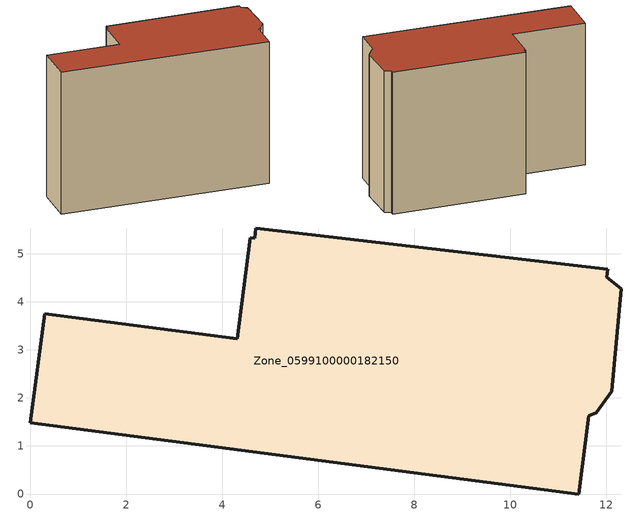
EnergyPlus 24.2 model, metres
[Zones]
Zone_0599100000182150
 floor ground (C_G): 4.67,5.32 4.7,5.54 12.03,4.68 12.01,4.51 12.31,4.28 12.11,2.15 11.79,1.7 11.63,1.63 11.42,0 0,1.48 0.3,3.75 4.31,3.23 4.58,5.34 z2.53
 wall outside (C_F): 0.3,3.75 0,1.48 11.42,0 11.63,1.63 11.79,1.7 12.11,2.15 12.31,4.28 12.01,4.51 12.03,4.68 4.7,5.54 4.67,5.32 4.58,5.34 4.31,3.23 0.3,3.75 z2.53:10.66
 roof outside (C_R): 12.11,2.15 12.31,4.28 12.01,4.51 12.03,4.68 4.7,5.54 4.67,5.32 4.58,5.34 4.31,3.23 0.3,3.75 0,1.48 11.42,0 11.63,1.63 11.79,1.7 z10.66
[BUILDING]
Pand.0599100000182150: North Axis=0; Terrain=City; Loads Convergence Tolerance Value=0.04; Temperature Convergence Tolerance Value=0.4; Solar Distribution=FullExterior; Maximum Number of Warmup Days=25; Minimum Number of Warmup Days=1
[Site:Location]
Rotterdam.The.Hague.AP_ZH_NLD Design_Conditions: Latitude=51.96; Longitude=4.45; Time Zone=1; Elevation=-4.5
[SITE:GROUNDTEMPERATURE:BUILDINGSURFACE]
18, 18, 18, 18, 18, 18, 18, 18, 18, 18, 18, 18
[MATERIAL] Thermal Absorptance=0.9; Solar Absorptance=0.7; Visible Absorptance=0.7
Name | Roughness | Thickness | Conductivity | Density | Specific Heat
G.TI.1946 | MediumSmooth | 0.15 | 1 | 540 | 1210
F.TI.1946 | Rough | 0.3 | 0.857143 | 1920 | 840
R.TI.1946 | MediumRough | 0.2 | 0.1 | 1500 | 1000
[CONSTRUCTION]
C_G: G.TI.1946
C_F: F.TI.1946
C_R: R.TI.1946
[ZONE]
Zone_0599100000182150: Type=1; Multiplier=1; Ceiling Height=Autocalculate; Volume=Autocalculate; Floor Area=autocalculate; Part of Total Floor Area=Yes
[ZONEINFILTRATION:DESIGNFLOWRATE]
Infil_Zone_0599100000182150: Zone or ZoneList or Space or SpaceList=Zone_0599100000182150; Schedule=AlwaysOn; Design Flow Rate Calculation Method=Flow/Area; Flow Rate per Floor Area=0.003; Constant Term Coefficient=1; Temperature Term Coefficient=0; Velocity Term Coefficient=0; Velocity Squared Term Coefficient=0
[HVACTEMPLATE:ZONE:IDEALLOADSAIRSYSTEM]
Zone_0599100000182150: Maximum Heating Supply Air Temperature=50; Minimum Cooling Supply Air Temperature=13; Maximum Heating Supply Air Humidity Ratio=0.0156; Minimum Cooling Supply Air Humidity Ratio=0.0077; Heating Limit=NoLimit; Cooling Limit=NoLimit; Dehumidification Control Type=ConstantSensibleHeatRatio; Cooling Sensible Heat Ratio=0.7; Dehumidification Setpoint=60; Humidification Control Type=None; Humidification Setpoint=30; Outdoor Air Method=None; Outdoor Air Flow Rate per Person=0.00944; Outdoor Air Flow Rate per Zone Floor Area=0; Outdoor Air Flow Rate per Zone=0; Demand Controlled Ventilation Type=None; Outdoor Air Economizer Type=NoEconomizer; Heat Recovery Type=None; Sensible Heat Recovery Effectiveness=0.7; Latent Heat Recovery Effectiveness=0.65
[ZONECONTROL:THERMOSTAT]
ThermostatControl_Zone_0599100000182150: Zone or ZoneList=Zone_0599100000182150; Control Type Schedule=DualSetpointControlType; Control 1=Thermostat_Zone_0599100000182150; Temperature Difference Between Cutout And Setpoint=0
[THERMOSTATSETPOINT:DUALSETPOINT]
Thermostat_Zone_0599100000182150: Heating Setpoint Temperature Schedule=HeatingSetpoint_Zone_0599100000182150; Cooling Setpoint Temperature Schedule=CoolingSetpoint_Zone_0599100000182150
[SCHEDULE:COMPACT]
HeatingSetpoint_Zone_0599100000182150: Through: 12/31, For: AllDays, Until: 24:00, 21
CoolingSetpoint_Zone_0599100000182150: Through: 12/31, For: AllDays, Until: 24:00, 24
DualSetpointControlType: Through: 12/31, For: AllDays, Until: 24:00, 4
AlwaysOn: Through: 12/31, For: AllDays, Until: 24:00, 1
